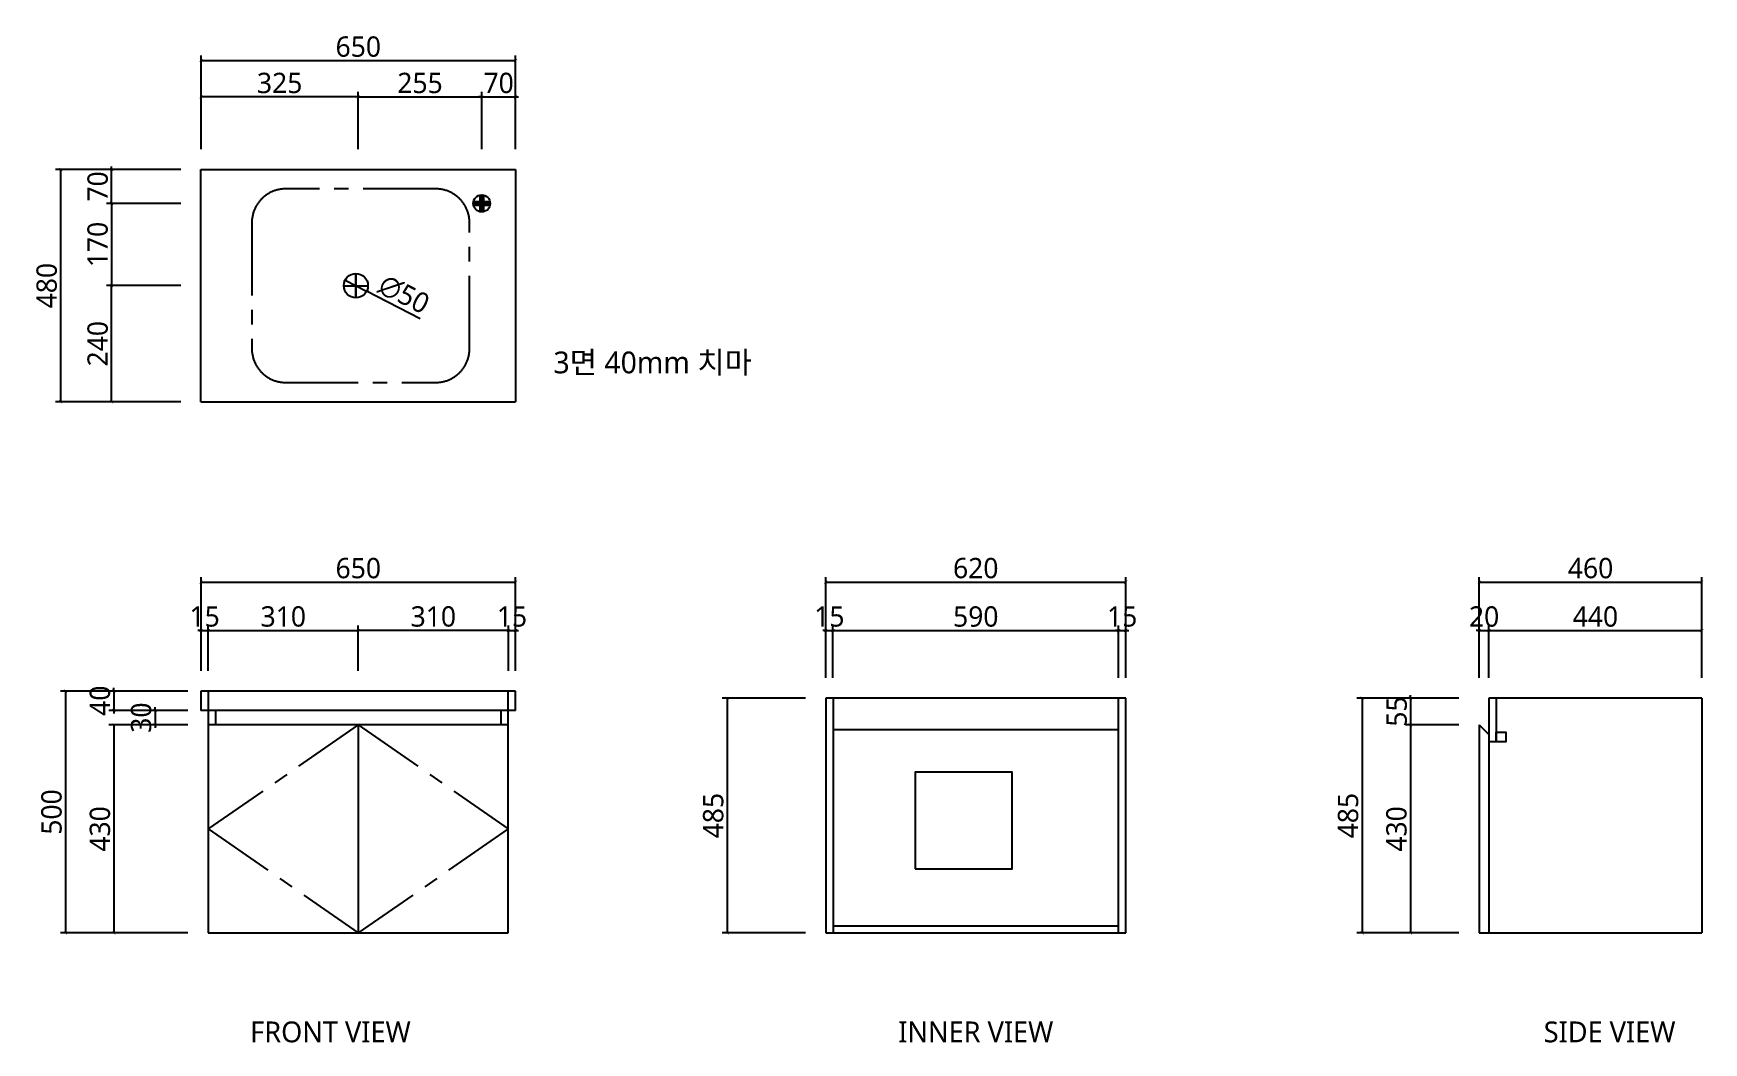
# Model space of a CAD drawing. Extents: x 927994 to 931445, y -533748 to -531663.
import ezdxf
from ezdxf.enums import TextEntityAlignment as Align

# ---------------------------------------------------------------- set-up
doc = ezdxf.new("R2010")
doc.units = 0
doc.header["$LTSCALE"] = 60
doc.header["$MEASUREMENT"] = 0
doc.header["$PDMODE"] = 34
doc.header["$PDSIZE"] = -5
doc.linetypes.add('CENTERX2', pattern=[4, 2.5, -0.5, 0.5, -0.5])
doc.layers.get('0').update_dxf_attribs({"linetype": 'CONTINUOUS'})
doc.layers.get('Defpoints').update_dxf_attribs({"color": 13, "linetype": 'CONTINUOUS'})
for name, color, linetype in [('HAT', 251, 'CENTERX2'), ('S-DIM', 8, 'CONTINUOUS'), ('TEX', 3, 'CONTINUOUS'), ('TITLE @ 1', 251, 'CONTINUOUS')]:
    doc.layers.add(name, color=color, linetype=linetype)
doc.styles.get("Standard").update_dxf_attribs({"font": 'malgun.ttf'})
doc.styles.add('카비원', font='malgun.ttf', dxfattribs={"height": 45})
doc.dimstyles.new('카비원', dxfattribs={"dimscale": 7, "dimtxt": 6, "dimasz": 0.9, "dimexe": 1.5, "dimexo": 6, "dimgap": 1, "dimtad": 1, "dimdsep": 46, "dimtxsty": 'Standard', "dimblk": 'ARCHTICK', "dimcen": 3, "dimclrd": 8, "dimclre": 8, "dimclrt": 7, "dimazin": 0, "dimtfac": 0.6, "dimtix": 1, "dimtmove": 1, "dimatfit": 3, "dimfxl": 1.5, "dimtolj": 1, "dimtzin": 0, "dimlwd": -1, "dimlwe": -1, "dimarcsym": 1})

# ---------------------------------------------------------------- blocks, each defined once
blk = doc.blocks.new('_ArchTick')
at = {"color": 0, "linetype": 'ByBlock', "transparency": 16777216, "const_width": 0.15}
blk.add_lwpolyline([(-0.5, -0.5), (0.5, 0.5)], dxfattribs=at)
blk = doc.blocks.new('*D4192')
at = {"layer": 'Defpoints', "color": 0}
for p in [(928355.4, -533021.5), (928160.4, -533061.5), (928355.4, -533061.5)]:
    blk.add_point(p, dxfattribs=at)
at = {"layer": 'S-DIM', "color": 8}
for p, q in [((928313.4, -533021.5), (928149.9, -533021.5)), ((928160.4, -533021.5), (928160.4, -533015.2)), ((928160.4, -533021.5), (928160.4, -533061.5)), ((928313.4, -533061.5), (928149.9, -533061.5)), ((928160.4, -533061.5), (928160.4, -533067.8))]:
    blk.add_line(p, q, dxfattribs=at)
at = {"layer": 'S-DIM', "color": 8, "xscale": 6.3, "yscale": 6.3, "zscale": 6.3}
for p, rotation in [((928160.4, -533021.5), 270), ((928160.4, -533061.5), 90)]:
    blk.add_blockref('_ArchTick', p, dxfattribs=dict(at, rotation=rotation))
at = {"layer": 'S-DIM', "color": 7, "insert": (928131.7, -533041.5), "char_height": 42, "attachment_point": 5, "rotation": 90}
blk.add_mtext('\\A1;40', dxfattribs=at)
blk = doc.blocks.new('*D4193')
at = {"layer": 'Defpoints', "color": 0}
for p in [(928355.4, -533061.5), (928245.5, -533091.5), (928355.4, -533091.5)]:
    blk.add_point(p, dxfattribs=at)
at = {"layer": 'S-DIM', "color": 8}
for p, q in [((928313.4, -533061.5), (928235, -533061.5)), ((928245.5, -533061.5), (928245.5, -533055.2)), ((928245.5, -533061.5), (928245.5, -533091.5)), ((928313.4, -533091.5), (928235, -533091.5)), ((928245.5, -533091.5), (928245.5, -533097.8))]:
    blk.add_line(p, q, dxfattribs=at)
at = {"layer": 'S-DIM', "color": 8, "xscale": 6.3, "yscale": 6.3, "zscale": 6.3}
for p, rotation in [((928245.5, -533061.5), 270), ((928245.5, -533091.5), 90)]:
    blk.add_blockref('_ArchTick', p, dxfattribs=dict(at, rotation=rotation))
at = {"layer": 'S-DIM', "color": 7, "insert": (928216.8, -533076.5), "char_height": 42, "attachment_point": 5, "rotation": 90}
blk.add_mtext('\\A1;30', dxfattribs=at)
blk = doc.blocks.new('*D4194')
at = {"layer": 'Defpoints', "color": 0}
for p in [(928355.4, -533091.5), (928160.4, -533521.5), (928355.4, -533521.5)]:
    blk.add_point(p, dxfattribs=at)
at = {"layer": 'S-DIM', "color": 8}
for p, q in [((928313.4, -533091.5), (928149.9, -533091.5)), ((928160.4, -533091.5), (928160.4, -533521.5)), ((928313.4, -533521.5), (928149.9, -533521.5))]:
    blk.add_line(p, q, dxfattribs=at)
at = {"layer": 'S-DIM', "color": 8, "xscale": 6.3, "yscale": 6.3, "zscale": 6.3}
for p, rotation in [((928160.4, -533091.5), 90), ((928160.4, -533521.5), 270)]:
    blk.add_blockref('_ArchTick', p, dxfattribs=dict(at, rotation=rotation))
at = {"layer": 'S-DIM', "color": 7, "insert": (928131.7, -533306.5), "char_height": 42, "attachment_point": 5, "rotation": 90}
blk.add_mtext('\\A1;430', dxfattribs=at)
blk = doc.blocks.new('*D4195')
at = {"layer": 'Defpoints', "color": 0}
for p in [(928355.4, -533021.5), (928060.4, -533521.5), (928355.4, -533521.5)]:
    blk.add_point(p, dxfattribs=at)
at = {"layer": 'S-DIM', "color": 8}
for p, q in [((928313.4, -533021.5), (928049.9, -533021.5)), ((928060.4, -533021.5), (928060.4, -533521.5)), ((928313.4, -533521.5), (928049.9, -533521.5))]:
    blk.add_line(p, q, dxfattribs=at)
at = {"layer": 'S-DIM', "color": 8, "xscale": 6.3, "yscale": 6.3, "zscale": 6.3}
for p, rotation in [((928060.4, -533021.5), 90), ((928060.4, -533521.5), 270)]:
    blk.add_blockref('_ArchTick', p, dxfattribs=dict(at, rotation=rotation))
at = {"layer": 'S-DIM', "color": 7, "insert": (928031.7, -533271.5), "char_height": 42, "attachment_point": 5, "rotation": 90}
blk.add_mtext('\\A1;500', dxfattribs=at)
blk = doc.blocks.new('*D4196')
at = {"layer": 'Defpoints', "color": 0}
for p in [(928355.4, -532896.5), (928340.4, -533021.5), (928355.4, -533021.5)]:
    blk.add_point(p, dxfattribs=at)
at = {"layer": 'S-DIM', "color": 8}
for p, q in [((928340.4, -532979.5), (928340.4, -532886)), ((928355.4, -532979.5), (928355.4, -532886)), ((928340.4, -532896.5), (928334.1, -532896.5)), ((928340.4, -532896.5), (928355.4, -532896.5)), ((928355.4, -532896.5), (928361.7, -532896.5))]:
    blk.add_line(p, q, dxfattribs=at)
at = {"layer": 'S-DIM', "color": 8, "xscale": 6.3, "yscale": 6.3, "zscale": 6.3}
blk.add_blockref('_ArchTick', (928340.4, -532896.5), dxfattribs=at)
at = {"layer": 'S-DIM', "color": 8, "xscale": 6.3, "yscale": 6.3, "zscale": 6.3, "rotation": 180}
blk.add_blockref('_ArchTick', (928355.4, -532896.5), dxfattribs=at)
at = {"layer": 'S-DIM', "color": 7, "insert": (928347.9, -532867.7), "char_height": 42, "attachment_point": 5}
blk.add_mtext('\\A1;15', dxfattribs=at)
blk = doc.blocks.new('*D4197')
at = {"layer": 'Defpoints', "color": 0}
for p in [(928665.4, -532896.5), (928355.4, -533021.5), (928665.4, -533021.5)]:
    blk.add_point(p, dxfattribs=at)
at = {"layer": 'S-DIM', "color": 8}
for p, q in [((928355.4, -532979.5), (928355.4, -532886)), ((928665.4, -532979.5), (928665.4, -532886)), ((928355.4, -532896.5), (928665.4, -532896.5))]:
    blk.add_line(p, q, dxfattribs=at)
at = {"layer": 'S-DIM', "color": 8, "xscale": 6.3, "yscale": 6.3, "zscale": 6.3, "rotation": 180}
blk.add_blockref('_ArchTick', (928355.4, -532896.5), dxfattribs=at)
at = {"layer": 'S-DIM', "color": 8, "xscale": 6.3, "yscale": 6.3, "zscale": 6.3}
blk.add_blockref('_ArchTick', (928665.4, -532896.5), dxfattribs=at)
at = {"layer": 'S-DIM', "color": 7, "insert": (928510.4, -532867.7), "char_height": 42, "attachment_point": 5}
blk.add_mtext('\\A1;310', dxfattribs=at)
blk = doc.blocks.new('*D4198')
at = {"layer": 'Defpoints', "color": 0}
for p in [(928990.4, -532896.5), (928975.4, -533021.5), (928990.4, -533021.5)]:
    blk.add_point(p, dxfattribs=at)
at = {"layer": 'S-DIM', "color": 8}
for p, q in [((928975.4, -532979.5), (928975.4, -532886)), ((928990.4, -532979.5), (928990.4, -532886)), ((928975.4, -532896.5), (928969.1, -532896.5)), ((928975.4, -532896.5), (928990.4, -532896.5)), ((928990.4, -532896.5), (928996.7, -532896.5))]:
    blk.add_line(p, q, dxfattribs=at)
at = {"layer": 'S-DIM', "color": 8, "xscale": 6.3, "yscale": 6.3, "zscale": 6.3}
blk.add_blockref('_ArchTick', (928975.4, -532896.5), dxfattribs=at)
at = {"layer": 'S-DIM', "color": 8, "xscale": 6.3, "yscale": 6.3, "zscale": 6.3, "rotation": 180}
blk.add_blockref('_ArchTick', (928990.4, -532896.5), dxfattribs=at)
at = {"layer": 'S-DIM', "color": 7, "insert": (928982.9, -532867.7), "char_height": 42, "attachment_point": 5}
blk.add_mtext('\\A1;15', dxfattribs=at)
blk = doc.blocks.new('*D4199')
at = {"layer": 'Defpoints', "color": 0}
for p in [(929631.2, -533036.5), (929427.6, -533521.5), (929631.2, -533521.5)]:
    blk.add_point(p, dxfattribs=at)
at = {"layer": 'S-DIM', "color": 8}
for p, q in [((929589.2, -533036.5), (929417.1, -533036.5)), ((929427.6, -533036.5), (929427.6, -533521.5)), ((929589.2, -533521.5), (929417.1, -533521.5))]:
    blk.add_line(p, q, dxfattribs=at)
at = {"layer": 'S-DIM', "color": 8, "xscale": 6.3, "yscale": 6.3, "zscale": 6.3}
for p, rotation in [((929427.6, -533036.5), 90), ((929427.6, -533521.5), 270)]:
    blk.add_blockref('_ArchTick', p, dxfattribs=dict(at, rotation=rotation))
at = {"layer": 'S-DIM', "color": 7, "insert": (929398.9, -533279), "char_height": 42, "attachment_point": 5, "rotation": 90}
blk.add_mtext('\\A1;485', dxfattribs=at)
blk = doc.blocks.new('*D4200')
at = {"layer": 'Defpoints', "color": 0}
for p in [(929646.2, -532896.5), (929631.2, -533036.5), (929646.2, -533036.5)]:
    blk.add_point(p, dxfattribs=at)
at = {"layer": 'S-DIM', "color": 8}
for p, q in [((929631.2, -532994.5), (929631.2, -532886)), ((929646.2, -532994.5), (929646.2, -532886)), ((929631.2, -532896.5), (929624.9, -532896.5)), ((929631.2, -532896.5), (929646.2, -532896.5)), ((929646.2, -532896.5), (929652.5, -532896.5))]:
    blk.add_line(p, q, dxfattribs=at)
at = {"layer": 'S-DIM', "color": 8, "xscale": 6.3, "yscale": 6.3, "zscale": 6.3}
blk.add_blockref('_ArchTick', (929631.2, -532896.5), dxfattribs=at)
at = {"layer": 'S-DIM', "color": 8, "xscale": 6.3, "yscale": 6.3, "zscale": 6.3, "rotation": 180}
blk.add_blockref('_ArchTick', (929646.2, -532896.5), dxfattribs=at)
at = {"layer": 'S-DIM', "color": 7, "insert": (929638.7, -532867.7), "char_height": 42, "attachment_point": 5}
blk.add_mtext('\\A1;15', dxfattribs=at)
blk = doc.blocks.new('*D4201')
at = {"layer": 'Defpoints', "color": 0}
for p in [(930251.2, -532796.5), (929631.2, -533036.5), (930251.2, -533036.5)]:
    blk.add_point(p, dxfattribs=at)
at = {"layer": 'S-DIM', "color": 8}
for p, q in [((929631.2, -532994.5), (929631.2, -532786)), ((930251.2, -532994.5), (930251.2, -532786)), ((929631.2, -532796.5), (930251.2, -532796.5))]:
    blk.add_line(p, q, dxfattribs=at)
at = {"layer": 'S-DIM', "color": 8, "xscale": 6.3, "yscale": 6.3, "zscale": 6.3, "rotation": 180}
blk.add_blockref('_ArchTick', (929631.2, -532796.5), dxfattribs=at)
at = {"layer": 'S-DIM', "color": 8, "xscale": 6.3, "yscale": 6.3, "zscale": 6.3}
blk.add_blockref('_ArchTick', (930251.2, -532796.5), dxfattribs=at)
at = {"layer": 'S-DIM', "color": 7, "insert": (929941.2, -532767.8), "char_height": 42, "attachment_point": 5}
blk.add_mtext('\\A1;620', dxfattribs=at)
blk = doc.blocks.new('*D4202')
at = {"layer": 'Defpoints', "color": 0}
for p in [(930251.2, -532896.5), (930236.2, -533036.5), (930251.2, -533036.5)]:
    blk.add_point(p, dxfattribs=at)
at = {"layer": 'S-DIM', "color": 8}
for p, q in [((930236.2, -532994.5), (930236.2, -532886)), ((930251.2, -532994.5), (930251.2, -532886)), ((930236.2, -532896.5), (930229.9, -532896.5)), ((930236.2, -532896.5), (930251.2, -532896.5)), ((930251.2, -532896.5), (930257.5, -532896.5))]:
    blk.add_line(p, q, dxfattribs=at)
at = {"layer": 'S-DIM', "color": 8, "xscale": 6.3, "yscale": 6.3, "zscale": 6.3}
blk.add_blockref('_ArchTick', (930236.2, -532896.5), dxfattribs=at)
at = {"layer": 'S-DIM', "color": 8, "xscale": 6.3, "yscale": 6.3, "zscale": 6.3, "rotation": 180}
blk.add_blockref('_ArchTick', (930251.2, -532896.5), dxfattribs=at)
at = {"layer": 'S-DIM', "color": 7, "insert": (930243.7, -532867.7), "char_height": 42, "attachment_point": 5}
blk.add_mtext('\\A1;15', dxfattribs=at)
blk = doc.blocks.new('*D4203')
at = {"layer": 'Defpoints', "color": 0}
for p in [(930981.5, -533036.5), (930739.3, -533521.5), (930981.5, -533521.5)]:
    blk.add_point(p, dxfattribs=at)
at = {"layer": 'S-DIM', "color": 8}
for p, q in [((930939.5, -533036.5), (930728.8, -533036.5)), ((930739.3, -533036.5), (930739.3, -533521.5)), ((930939.5, -533521.5), (930728.8, -533521.5))]:
    blk.add_line(p, q, dxfattribs=at)
at = {"layer": 'S-DIM', "color": 8, "xscale": 6.3, "yscale": 6.3, "zscale": 6.3}
for p, rotation in [((930739.3, -533036.5), 90), ((930739.3, -533521.5), 270)]:
    blk.add_blockref('_ArchTick', p, dxfattribs=dict(at, rotation=rotation))
at = {"layer": 'S-DIM', "color": 7, "insert": (930710.6, -533279), "char_height": 42, "attachment_point": 5, "rotation": 90}
blk.add_mtext('\\A1;485', dxfattribs=at)
blk = doc.blocks.new('*D4204')
at = {"layer": 'Defpoints', "color": 0}
for p in [(931001.5, -532896.5), (930981.5, -533036.5), (931001.5, -533036.5)]:
    blk.add_point(p, dxfattribs=at)
at = {"layer": 'S-DIM', "color": 8}
for p, q in [((930981.5, -532994.5), (930981.5, -532886)), ((931001.5, -532994.5), (931001.5, -532886)), ((930981.5, -532896.5), (930975.2, -532896.5)), ((930981.5, -532896.5), (931001.5, -532896.5)), ((931001.5, -532896.5), (931007.8, -532896.5))]:
    blk.add_line(p, q, dxfattribs=at)
at = {"layer": 'S-DIM', "color": 8, "xscale": 6.3, "yscale": 6.3, "zscale": 6.3}
blk.add_blockref('_ArchTick', (930981.5, -532896.5), dxfattribs=at)
at = {"layer": 'S-DIM', "color": 8, "xscale": 6.3, "yscale": 6.3, "zscale": 6.3, "rotation": 180}
blk.add_blockref('_ArchTick', (931001.5, -532896.5), dxfattribs=at)
at = {"layer": 'S-DIM', "color": 7, "insert": (930991.5, -532867.8), "char_height": 42, "attachment_point": 5}
blk.add_mtext('\\A1;20', dxfattribs=at)
blk = doc.blocks.new('*D4205')
at = {"layer": 'Defpoints', "color": 0}
for p in [(931441.5, -532796.5), (930981.5, -533036.5), (931441.5, -533036.5)]:
    blk.add_point(p, dxfattribs=at)
at = {"layer": 'S-DIM', "color": 8}
for p, q in [((930981.5, -532994.5), (930981.5, -532786)), ((931441.5, -532994.5), (931441.5, -532786)), ((930981.5, -532796.5), (931441.5, -532796.5))]:
    blk.add_line(p, q, dxfattribs=at)
at = {"layer": 'S-DIM', "color": 8, "xscale": 6.3, "yscale": 6.3, "zscale": 6.3, "rotation": 180}
blk.add_blockref('_ArchTick', (930981.5, -532796.5), dxfattribs=at)
at = {"layer": 'S-DIM', "color": 8, "xscale": 6.3, "yscale": 6.3, "zscale": 6.3}
blk.add_blockref('_ArchTick', (931441.5, -532796.5), dxfattribs=at)
at = {"layer": 'S-DIM', "color": 7, "insert": (931211.5, -532767.8), "char_height": 42, "attachment_point": 5}
blk.add_mtext('\\A1;460', dxfattribs=at)
blk = doc.blocks.new('*D4206')
at = {"layer": 'Defpoints', "color": 0}
for p in [(931441.5, -532896.5), (931001.5, -533036.5), (931441.5, -533036.5)]:
    blk.add_point(p, dxfattribs=at)
at = {"layer": 'S-DIM', "color": 8}
for p, q in [((931001.5, -532994.5), (931001.5, -532886)), ((931441.5, -532994.5), (931441.5, -532886)), ((931001.5, -532896.5), (931441.5, -532896.5))]:
    blk.add_line(p, q, dxfattribs=at)
at = {"layer": 'S-DIM', "color": 8, "xscale": 6.3, "yscale": 6.3, "zscale": 6.3, "rotation": 180}
blk.add_blockref('_ArchTick', (931001.5, -532896.5), dxfattribs=at)
at = {"layer": 'S-DIM', "color": 8, "xscale": 6.3, "yscale": 6.3, "zscale": 6.3}
blk.add_blockref('_ArchTick', (931441.5, -532896.5), dxfattribs=at)
at = {"layer": 'S-DIM', "color": 7, "insert": (931221.5, -532867.8), "char_height": 42, "attachment_point": 5}
blk.add_mtext('\\A1;440', dxfattribs=at)
blk = doc.blocks.new('*D4207')
at = {"layer": 'Defpoints', "color": 0}
for p in [(930981.5, -533036.5), (930839.3, -533091.5), (930981.5, -533091.5)]:
    blk.add_point(p, dxfattribs=at)
at = {"layer": 'S-DIM', "color": 8}
for p, q in [((930939.5, -533036.5), (930828.8, -533036.5)), ((930839.3, -533036.5), (930839.3, -533030.2)), ((930839.3, -533036.5), (930839.3, -533091.5)), ((930939.5, -533091.5), (930828.8, -533091.5)), ((930839.3, -533091.5), (930839.3, -533097.8))]:
    blk.add_line(p, q, dxfattribs=at)
at = {"layer": 'S-DIM', "color": 8, "xscale": 6.3, "yscale": 6.3, "zscale": 6.3}
for p, rotation in [((930839.3, -533036.5), 270), ((930839.3, -533091.5), 90)]:
    blk.add_blockref('_ArchTick', p, dxfattribs=dict(at, rotation=rotation))
at = {"layer": 'S-DIM', "color": 7, "insert": (930811, -533064), "char_height": 42, "attachment_point": 5, "rotation": 90}
blk.add_mtext('\\A1;55', dxfattribs=at)
blk = doc.blocks.new('*D4208')
at = {"layer": 'Defpoints', "color": 0}
for p in [(930981.5, -533091.5), (930839.3, -533521.5), (930981.5, -533521.5)]:
    blk.add_point(p, dxfattribs=at)
at = {"layer": 'S-DIM', "color": 8}
for p, q in [((930939.5, -533091.5), (930828.8, -533091.5)), ((930839.3, -533091.5), (930839.3, -533521.5)), ((930939.5, -533521.5), (930828.8, -533521.5))]:
    blk.add_line(p, q, dxfattribs=at)
at = {"layer": 'S-DIM', "color": 8, "xscale": 6.3, "yscale": 6.3, "zscale": 6.3}
for p, rotation in [((930839.3, -533091.5), 90), ((930839.3, -533521.5), 270)]:
    blk.add_blockref('_ArchTick', p, dxfattribs=dict(at, rotation=rotation))
at = {"layer": 'S-DIM', "color": 7, "insert": (930810.6, -533306.5), "char_height": 42, "attachment_point": 5, "rotation": 90}
blk.add_mtext('\\A1;430', dxfattribs=at)
blk = doc.blocks.new('*D4211')
at = {"layer": 'Defpoints', "color": 0}
for p in [(928990.4, -532796.5), (928340.4, -533021.5), (928990.4, -533021.5)]:
    blk.add_point(p, dxfattribs=at)
at = {"layer": 'S-DIM', "color": 8}
for p, q in [((928340.4, -532979.5), (928340.4, -532786)), ((928990.4, -532979.5), (928990.4, -532786)), ((928340.4, -532796.5), (928990.4, -532796.5))]:
    blk.add_line(p, q, dxfattribs=at)
at = {"layer": 'S-DIM', "color": 8, "xscale": 6.3, "yscale": 6.3, "zscale": 6.3, "rotation": 180}
blk.add_blockref('_ArchTick', (928340.4, -532796.5), dxfattribs=at)
at = {"layer": 'S-DIM', "color": 8, "xscale": 6.3, "yscale": 6.3, "zscale": 6.3}
blk.add_blockref('_ArchTick', (928990.4, -532796.5), dxfattribs=at)
at = {"layer": 'S-DIM', "color": 7, "insert": (928665.4, -532767.8), "char_height": 42, "attachment_point": 5}
blk.add_mtext('\\A1;650', dxfattribs=at)
blk = doc.blocks.new('*D4212')
at = {"layer": 'Defpoints', "color": 0}
for p in [(928665.4, -532896.5), (928665.4, -533021.5), (928975.4, -533021.5)]:
    blk.add_point(p, dxfattribs=at)
at = {"layer": 'S-DIM', "color": 8}
for p, q in [((928665.4, -532979.5), (928665.4, -532886)), ((928975.4, -532979.5), (928975.4, -532886)), ((928975.4, -532896.5), (928665.4, -532896.5))]:
    blk.add_line(p, q, dxfattribs=at)
at = {"layer": 'S-DIM', "color": 8, "xscale": 6.3, "yscale": 6.3, "zscale": 6.3, "rotation": 180}
blk.add_blockref('_ArchTick', (928665.4, -532896.5), dxfattribs=at)
at = {"layer": 'S-DIM', "color": 8, "xscale": 6.3, "yscale": 6.3, "zscale": 6.3}
blk.add_blockref('_ArchTick', (928975.4, -532896.5), dxfattribs=at)
at = {"layer": 'S-DIM', "color": 7, "insert": (928820.4, -532867.7), "char_height": 42, "attachment_point": 5}
blk.add_mtext('\\A1;310', dxfattribs=at)
blk = doc.blocks.new('*D4213')
at = {"layer": 'Defpoints', "color": 0}
for p in [(930236.2, -532896.5), (929646.2, -533036.5), (930236.2, -533036.5)]:
    blk.add_point(p, dxfattribs=at)
at = {"layer": 'S-DIM', "color": 8}
for p, q in [((929646.2, -532994.5), (929646.2, -532886)), ((930236.2, -532994.5), (930236.2, -532886)), ((929646.2, -532896.5), (930236.2, -532896.5))]:
    blk.add_line(p, q, dxfattribs=at)
at = {"layer": 'S-DIM', "color": 8, "xscale": 6.3, "yscale": 6.3, "zscale": 6.3, "rotation": 180}
blk.add_blockref('_ArchTick', (929646.2, -532896.5), dxfattribs=at)
at = {"layer": 'S-DIM', "color": 8, "xscale": 6.3, "yscale": 6.3, "zscale": 6.3}
blk.add_blockref('_ArchTick', (930236.2, -532896.5), dxfattribs=at)
at = {"layer": 'S-DIM', "color": 7, "insert": (929941.2, -532867.8), "char_height": 42, "attachment_point": 5}
blk.add_mtext('\\A1;590', dxfattribs=at)
blk = doc.blocks.new('*D4214')
at = {"layer": 'Defpoints', "color": 0}
for p in [(928340.4, -531943.9), (928050.4, -532423.9), (928340.4, -532423.9)]:
    blk.add_point(p, dxfattribs=at)
at = {"layer": 'S-DIM', "color": 8}
for p, q in [((928298.4, -531943.9), (928039.9, -531943.9)), ((928050.4, -531943.9), (928050.4, -532423.9)), ((928298.4, -532423.9), (928039.9, -532423.9))]:
    blk.add_line(p, q, dxfattribs=at)
at = {"layer": 'S-DIM', "color": 8, "xscale": 6.3, "yscale": 6.3, "zscale": 6.3}
for p, rotation in [((928050.4, -531943.9), 90), ((928050.4, -532423.9), 270)]:
    blk.add_blockref('_ArchTick', p, dxfattribs=dict(at, rotation=rotation))
at = {"layer": 'S-DIM', "color": 7, "insert": (928021.7, -532183.9), "char_height": 42, "attachment_point": 5, "rotation": 90}
blk.add_mtext('\\A1;480', dxfattribs=at)
blk = doc.blocks.new('*D4215')
at = {"layer": 'Defpoints', "color": 0}
for p in [(928990.4, -531718.9), (928340.4, -531943.9), (928990.4, -531943.9)]:
    blk.add_point(p, dxfattribs=at)
at = {"layer": 'S-DIM', "color": 8}
for p, q in [((928340.4, -531901.9), (928340.4, -531708.4)), ((928990.4, -531901.9), (928990.4, -531708.4)), ((928340.4, -531718.9), (928990.4, -531718.9))]:
    blk.add_line(p, q, dxfattribs=at)
at = {"layer": 'S-DIM', "color": 8, "xscale": 6.3, "yscale": 6.3, "zscale": 6.3, "rotation": 180}
blk.add_blockref('_ArchTick', (928340.4, -531718.9), dxfattribs=at)
at = {"layer": 'S-DIM', "color": 8, "xscale": 6.3, "yscale": 6.3, "zscale": 6.3}
blk.add_blockref('_ArchTick', (928990.4, -531718.9), dxfattribs=at)
at = {"layer": 'S-DIM', "color": 7, "insert": (928665.4, -531690.2), "char_height": 42, "attachment_point": 5}
blk.add_mtext('\\A1;650', dxfattribs=at)
blk = doc.blocks.new('*D4216')
at = {"layer": 'Defpoints', "color": 0}
for p in [(928920.4, -531794), (928665.4, -531943.9), (928920.4, -531943.9)]:
    blk.add_point(p, dxfattribs=at)
at = {"layer": 'S-DIM', "color": 8}
for p, q in [((928665.4, -531901.9), (928665.4, -531783.5)), ((928920.4, -531901.9), (928920.4, -531783.5)), ((928665.4, -531794), (928920.4, -531794))]:
    blk.add_line(p, q, dxfattribs=at)
at = {"layer": 'S-DIM', "color": 8, "xscale": 6.3, "yscale": 6.3, "zscale": 6.3, "rotation": 180}
blk.add_blockref('_ArchTick', (928665.4, -531794), dxfattribs=at)
at = {"layer": 'S-DIM', "color": 8, "xscale": 6.3, "yscale": 6.3, "zscale": 6.3}
blk.add_blockref('_ArchTick', (928920.4, -531794), dxfattribs=at)
at = {"layer": 'S-DIM', "color": 7, "insert": (928792.9, -531765.3), "char_height": 42, "attachment_point": 5}
blk.add_mtext('\\A1;255', dxfattribs=at)
blk = doc.blocks.new('*D4217')
at = {"layer": 'Defpoints', "color": 0}
for p in [(928990.4, -531794), (928920.4, -531943.9), (928990.4, -531943.9)]:
    blk.add_point(p, dxfattribs=at)
at = {"layer": 'S-DIM', "color": 8}
for p, q in [((928920.4, -531901.9), (928920.4, -531783.5)), ((928990.4, -531901.9), (928990.4, -531783.5)), ((928920.4, -531794), (928914.1, -531794)), ((928920.4, -531794), (928990.4, -531794)), ((928990.4, -531794), (928996.7, -531794))]:
    blk.add_line(p, q, dxfattribs=at)
at = {"layer": 'S-DIM', "color": 8, "xscale": 6.3, "yscale": 6.3, "zscale": 6.3}
blk.add_blockref('_ArchTick', (928920.4, -531794), dxfattribs=at)
at = {"layer": 'S-DIM', "color": 8, "xscale": 6.3, "yscale": 6.3, "zscale": 6.3, "rotation": 180}
blk.add_blockref('_ArchTick', (928990.4, -531794), dxfattribs=at)
at = {"layer": 'S-DIM', "color": 7, "insert": (928955.4, -531765.3), "char_height": 42, "attachment_point": 5}
blk.add_mtext('\\A1;70', dxfattribs=at)
blk = doc.blocks.new('*D4218')
at = {"layer": 'Defpoints', "color": 0}
for p in [(928340.4, -532013.9), (928155.7, -532183.9), (928340.4, -532183.9)]:
    blk.add_point(p, dxfattribs=at)
at = {"layer": 'S-DIM', "color": 8}
for p, q in [((928298.4, -532013.9), (928145.2, -532013.9)), ((928155.7, -532013.9), (928155.7, -532183.9)), ((928298.4, -532183.9), (928145.2, -532183.9))]:
    blk.add_line(p, q, dxfattribs=at)
at = {"layer": 'S-DIM', "color": 8, "xscale": 6.3, "yscale": 6.3, "zscale": 6.3}
for p, rotation in [((928155.7, -532013.9), 90), ((928155.7, -532183.9), 270)]:
    blk.add_blockref('_ArchTick', p, dxfattribs=dict(at, rotation=rotation))
at = {"layer": 'S-DIM', "color": 7, "insert": (928126.9, -532098.9), "char_height": 42, "attachment_point": 5, "rotation": 90}
blk.add_mtext('\\A1;170', dxfattribs=at)
blk = doc.blocks.new('*D4219')
at = {"layer": 'Defpoints', "color": 0}
for p in [(928155.7, -532183.9), (928340.4, -532183.9), (928340.4, -532423.9)]:
    blk.add_point(p, dxfattribs=at)
at = {"layer": 'S-DIM', "color": 8}
for p, q in [((928298.4, -532183.9), (928145.2, -532183.9)), ((928155.7, -532423.9), (928155.7, -532183.9)), ((928298.4, -532423.9), (928145.2, -532423.9))]:
    blk.add_line(p, q, dxfattribs=at)
at = {"layer": 'S-DIM', "color": 8, "xscale": 6.3, "yscale": 6.3, "zscale": 6.3}
for p, rotation in [((928155.7, -532183.9), 89.9999999999722), ((928155.7, -532423.9), 269.9999999999723)]:
    blk.add_blockref('_ArchTick', p, dxfattribs=dict(at, rotation=rotation))
at = {"layer": 'S-DIM', "color": 7, "insert": (928127, -532303.9), "char_height": 42, "attachment_point": 5, "rotation": 90}
blk.add_mtext('\\A1;240', dxfattribs=at)
blk = doc.blocks.new('*D4220')
at = {"layer": 'Defpoints', "color": 0}
for p in [(928155.7, -531943.9), (928340.4, -531943.9), (928340.4, -532013.9)]:
    blk.add_point(p, dxfattribs=at)
at = {"layer": 'S-DIM', "color": 8}
for p, q in [((928298.4, -531943.9), (928145.2, -531943.9)), ((928155.7, -531943.9), (928155.7, -531937.6)), ((928155.7, -532013.9), (928155.7, -531943.9)), ((928298.4, -532013.9), (928145.2, -532013.9)), ((928155.7, -532013.9), (928155.7, -532020.2))]:
    blk.add_line(p, q, dxfattribs=at)
at = {"layer": 'S-DIM', "color": 8, "xscale": 6.3, "yscale": 6.3, "zscale": 6.3}
for p, rotation in [((928155.7, -531943.9), 270), ((928155.7, -532013.9), 90)]:
    blk.add_blockref('_ArchTick', p, dxfattribs=dict(at, rotation=rotation))
at = {"layer": 'S-DIM', "color": 7, "insert": (928127, -531978.9), "char_height": 42, "attachment_point": 5, "rotation": 90}
blk.add_mtext('\\A1;70', dxfattribs=at)
blk = doc.blocks.new('*D4221')
at = {"layer": 'Defpoints', "color": 0}
for p in [(928340.4, -531794), (928340.4, -531943.9), (928665.4, -531943.9)]:
    blk.add_point(p, dxfattribs=at)
at = {"layer": 'S-DIM', "color": 8}
for p, q in [((928340.4, -531901.9), (928340.4, -531783.5)), ((928665.4, -531901.9), (928665.4, -531783.5)), ((928665.4, -531794), (928340.4, -531794))]:
    blk.add_line(p, q, dxfattribs=at)
at = {"layer": 'S-DIM', "color": 8, "xscale": 6.3, "yscale": 6.3, "zscale": 6.3, "rotation": 180}
blk.add_blockref('_ArchTick', (928340.4, -531794), dxfattribs=at)
at = {"layer": 'S-DIM', "color": 8, "xscale": 6.3, "yscale": 6.3, "zscale": 6.3}
blk.add_blockref('_ArchTick', (928665.4, -531794), dxfattribs=at)
at = {"layer": 'S-DIM', "color": 7, "insert": (928502.9, -531765.3), "char_height": 42, "attachment_point": 5}
blk.add_mtext('\\A1;325', dxfattribs=at)
blk = doc.blocks.new('*D4222')
at = {"layer": 'Defpoints', "color": 0}
for p in [(928638.2, -532172.5), (928682.6, -532195.4)]:
    blk.add_point(p, dxfattribs=at)
at = {"layer": 'S-DIM', "color": 8}
for p in [(928638.2, -532172.5), (928793.3, -532252.6)]:
    blk.add_line(p, (928682.6, -532195.4), dxfattribs=at)
at = {"layer": 'S-DIM', "color": 8, "xscale": 6.3, "yscale": 6.3, "zscale": 6.3}
for p, rotation in [((928638.2, -532172.5), 332.6983358068213), ((928682.6, -532195.4), 152.6983358068213)]:
    blk.add_blockref('_ArchTick', p, dxfattribs=dict(at, rotation=rotation))
at = {"layer": 'S-DIM', "color": 7, "insert": (928759.9, -532202.1), "char_height": 42, "attachment_point": 5, "rotation": 332.6983}
blk.add_mtext('\\A1;∅50', dxfattribs=at)

msp = doc.modelspace()

# ---------------------------------------------------------------- linework, layer by layer
for p, q in [((928340.366, -531943.939), (928990.366, -531943.939)), ((928340.366, -532423.939), (928340.366, -531943.939)), ((928990.366, -531943.939), (928990.366, -532423.939)), ((928660.366, -532158.939), (928660.366, -532208.939)), ((928660.366, -532208.939), (928660.366, -532158.939)), ((928660.366, -532158.939), (928660.366, -532208.939)), ((928635.366, -532183.939), (928685.366, -532183.939)), ((928340.366, -532423.939), (928990.366, -532423.939)), ((928990.366, -533021.524), (928340.366, -533021.524)), ((928340.366, -533021.524), (928340.366, -533061.524)), ((928355.366, -533021.524), (928355.366, -533521.524)), ((928975.366, -533521.524), (928975.366, -533021.524)), ((928990.366, -533061.524), (928990.366, -533021.524)), ((928990.366, -533061.524), (928340.366, -533061.524)), ((928370.366, -533061.524), (928370.366, -533091.524)), ((928960.366, -533091.524), (928960.366, -533061.524)), ((930251.247, -533036.524), (929631.247, -533036.524)), ((929631.247, -533036.524), (929631.247, -533521.524)), ((929646.247, -533036.524), (929646.247, -533521.524)), ((930236.247, -533521.524), (930236.247, -533036.524)), ((930251.247, -533521.524), (930251.247, -533036.524)), ((931441.543, -533036.524), (931001.543, -533036.524)), ((931001.543, -533036.524), (931001.543, -533521.524)), ((931441.543, -533036.524), (931441.543, -533521.524)), ((928975.366, -533091.524), (928355.366, -533091.524)), ((928665.366, -533091.524), (928665.366, -533521.524)), ((930981.543, -533091.524), (930981.543, -533521.524)), ((930981.543, -533091.524), (931001.543, -533111.524)), ((930236.247, -533101.524), (929646.247, -533101.524)), ((929646.247, -533506.524), (930236.247, -533506.524)), ((928355.366, -533521.524), (928975.366, -533521.524)), ((929631.247, -533521.524), (930251.247, -533521.524)), ((930981.543, -533521.524), (931441.543, -533521.524))]:
    msp.add_line(p, q)
at = {"lineweight": 100}
for p, q in [((928902.866, -532013.939), (928937.866, -532013.939)), ((928920.366, -531996.439), (928920.366, -532031.439))]:
    msp.add_line(p, q, dxfattribs=at)
at = {"color": 8}
for p, q in [((931016.543, -533036.524), (931016.543, -533126.524)), ((931016.543, -533126.524), (931001.543, -533126.524))]:
    msp.add_line(p, q, dxfattribs=at)
at = {"color": 252, "linetype": 'CENTERX2'}
msp.add_lwpolyline([(928445.366, -532053.939), (928445.366, -532313.939, 0.41421356), (928515.366, -532383.939), (928825.366, -532383.939, 0.41421356), (928895.366, -532313.939), (928895.366, -532053.939, 0.41421356), (928825.366, -531983.939), (928515.366, -531983.939, 0.41421356)], format="xyb", close=True, dxfattribs=at)
at = {"color": 8}
msp.add_lwpolyline([(931016.543, -533106.524), (931036.543, -533106.524), (931036.543, -533126.524), (931016.543, -533126.524)], close=True, dxfattribs=at)
msp.add_lwpolyline([(929816.247, -533389.024), (930016.247, -533389.024), (930016.247, -533189.024), (929816.247, -533189.024)], close=True)
for centre, radius in [((928920.366, -532013.939), 17.5), ((928660.366, -532183.939), 25)]:
    msp.add_circle(centre, radius)
at = {"layer": 'HAT', "linetype": 'CENTERX2'}
for points in [[(928665.366, -533091.524), (928355.366, -533306.524), (928665.366, -533521.524)], [(928665.366, -533091.524), (928975.366, -533306.524), (928665.366, -533521.524)]]:
    msp.add_lwpolyline(points, dxfattribs=at)

# ---------------------------------------------------------------- texts
at = {"layer": 'TEX', "style": '카비원'}
msp.add_text('3면 40mm 치마', height=45, dxfattribs=at).set_placement((929068.686, -532365.045))
at = {"layer": 'TITLE @ 1', "style": '카비원'}
for s, p in [('FRONT VIEW', (928442.034, -533725.885)), ('INNER VIEW', (929780.955, -533725.885)), ('SIDE VIEW', (931114.735, -533725.885))]:
    msp.add_text(s, height=43, dxfattribs=at).set_placement(p, align=Align.MIDDLE_LEFT)

# ---------------------------------------------------------------- dimensions: what is measured, and where the dimension line sits
at = {"layer": 'S-DIM'}
dim = msp.add_linear_dim(base=(928990.366, -531718.939), p1=(928340.366, -531943.939), p2=(928990.366, -531943.939), dimstyle='카비원', override={"dimtxsty": 'Standard', "dimtmove": 1}, dxfattribs=at)
dim.commit()
dim.dimension.update_dxf_attribs({"geometry": '*D4215', "text_midpoint": (928665.366, -531690.24)})
for base, p1, p2, angle, picture, middle in [((928340.366, -531794.032), (928665.366, -531943.939), (928340.366, -531943.939), 180, '*D4221', (928502.866, -531765.333)), ((928990.366, -531794.032), (928920.366, -531943.939), (928990.366, -531943.939), 180, '*D4217', (928955.366, -531765.333)), ((928155.736, -531943.939), (928340.366, -532013.939), (928340.366, -531943.939), 90, '*D4220', (928127.037, -531978.939))]:
    dim = msp.add_linear_dim(base=base, p1=p1, p2=p2, angle=angle, dimstyle='카비원', dxfattribs=at)
    dim.commit()
    dim.dimension.update_dxf_attribs({"geometry": picture, "text_midpoint": middle})
for p1, p2, distance, picture, middle in [((928665.366, -531943.939), (928920.366, -531943.939), 149.907, '*D4216', (928792.866, -531765.333)), ((928340.366, -532013.939), (928340.366, -532183.939), -184.63, '*D4218', (928126.923, -532098.939)), ((928340.366, -532423.939), (928340.366, -532183.939), 184.63, '*D4219', (928127.037, -532303.939))]:
    dim = msp.add_aligned_dim(p1=p1, p2=p2, distance=distance, dimstyle='카비원', dxfattribs=at)
    dim.commit()
    dim.dimension.update_dxf_attribs({"geometry": picture, "text_midpoint": middle})
for base, p1, p2, angle, override, picture, middle in [((928050.366, -532423.939), (928340.366, -531943.939), (928340.366, -532423.939), 90, {"dimtxsty": 'Standard', "dimtmove": 1}, '*D4214', (928021.667, -532183.939)), ((928665.366, -532896.524), (928355.366, -533021.524), (928665.366, -533021.524), 180, {"dimtxsty": 'Standard', "dimtmove": 1}, '*D4197', (928510.366, -532867.711)), ((928665.366, -532896.524), (928975.366, -533021.524), (928665.366, -533021.524), 0, {"dimtxsty": 'Standard', "dimtmove": 1}, '*D4212', (928820.366, -532867.711)), ((928990.366, -532896.524), (928975.366, -533021.524), (928990.366, -533021.524), 180, {"dimtxsty": 'Standard', "dimtmove": 1}, '*D4198', (928982.866, -532867.711)), ((929646.247, -532896.524), (929631.247, -533036.524), (929646.247, -533036.524), 180, {"dimtxsty": 'Standard', "dimtmove": 1}, '*D4200', (929638.747, -532867.711)), ((930236.247, -532896.524), (929646.247, -533036.524), (930236.247, -533036.524), 180, {"dimtmove": 1}, '*D4213', (929941.247, -532867.825)), ((930251.247, -532896.524), (930236.247, -533036.524), (930251.247, -533036.524), 180, {"dimtxsty": 'Standard', "dimtmove": 1}, '*D4202', (930243.747, -532867.711)), ((931001.543, -532896.524), (930981.543, -533036.524), (931001.543, -533036.524), 180, {"dimtxsty": 'Standard', "dimtmove": 1}, '*D4204', (930991.543, -532867.825)), ((931441.543, -532896.524), (931001.543, -533036.524), (931441.543, -533036.524), 180, {"dimtxsty": 'Standard', "dimtmove": 1}, '*D4206', (931221.543, -532867.825)), ((928245.534, -533091.524), (928355.366, -533061.524), (928355.366, -533091.524), 90, {"dimtxsty": 'Standard', "dimtmove": 1}, '*D4193', (928216.835, -533076.524)), ((928160.366, -533521.524), (928355.366, -533091.524), (928355.366, -533521.524), 90, {"dimtxsty": 'Standard', "dimtmove": 1}, '*D4194', (928131.667, -533306.524)), ((930839.344, -533521.524), (930981.543, -533091.524), (930981.543, -533521.524), 90, {"dimtxsty": 'Standard', "dimtmove": 0}, '*D4208', (930810.645, -533306.524))]:
    dim = msp.add_linear_dim(base=base, p1=p1, p2=p2, angle=angle, dimstyle='카비원', override=override, dxfattribs=at)
    dim.commit()
    dim.dimension.update_dxf_attribs({"geometry": picture, "text_midpoint": middle})
dim = msp.add_diameter_dim_2p(p1=(928638.151, -532172.472), p2=(928682.581, -532195.406), dimstyle='카비원', dxfattribs=at)
dim.commit()
dim.dimension.update_dxf_attribs({"geometry": '*D4222', "text_midpoint": (928759.888, -532202.05)})
for p1, p2, distance, picture, middle in [((928340.366, -533021.524), (928990.366, -533021.524), 225, '*D4211', (928665.366, -532767.825)), ((929631.247, -533036.524), (930251.247, -533036.524), 240, '*D4201', (929941.247, -532767.825)), ((930981.543, -533036.524), (931441.543, -533036.524), 240, '*D4205', (931211.543, -532767.825)), ((928340.366, -533021.524), (928355.366, -533021.524), 125, '*D4196', (928347.866, -532867.711)), ((928355.366, -533021.524), (928355.366, -533521.524), -295, '*D4195', (928031.667, -533271.524)), ((928355.366, -533021.524), (928355.366, -533061.524), -195, '*D4192', (928131.667, -533041.524)), ((929631.247, -533036.524), (929631.247, -533521.524), -203.668, '*D4199', (929398.881, -533279.024)), ((930981.543, -533036.524), (930981.543, -533091.524), -142.199, '*D4207', (930810.988, -533064.024))]:
    dim = msp.add_aligned_dim(p1=p1, p2=p2, distance=distance, dimstyle='카비원', override={"dimtxsty": 'Standard', "dimtmove": 1}, dxfattribs=at)
    dim.commit()
    dim.dimension.update_dxf_attribs({"geometry": picture, "text_midpoint": middle})
dim = msp.add_linear_dim(base=(930739.344, -533521.524), p1=(930981.543, -533036.524), p2=(930981.543, -533521.524), angle=270, dimstyle='카비원', override={"dimtxsty": 'Standard', "dimtmove": 0}, dxfattribs=at)
dim.commit()
dim.dimension.update_dxf_attribs({"geometry": '*D4203', "text_midpoint": (930739.344, -533279.024), "dimtype": 129})

doc.saveas('drawing.dxf')
